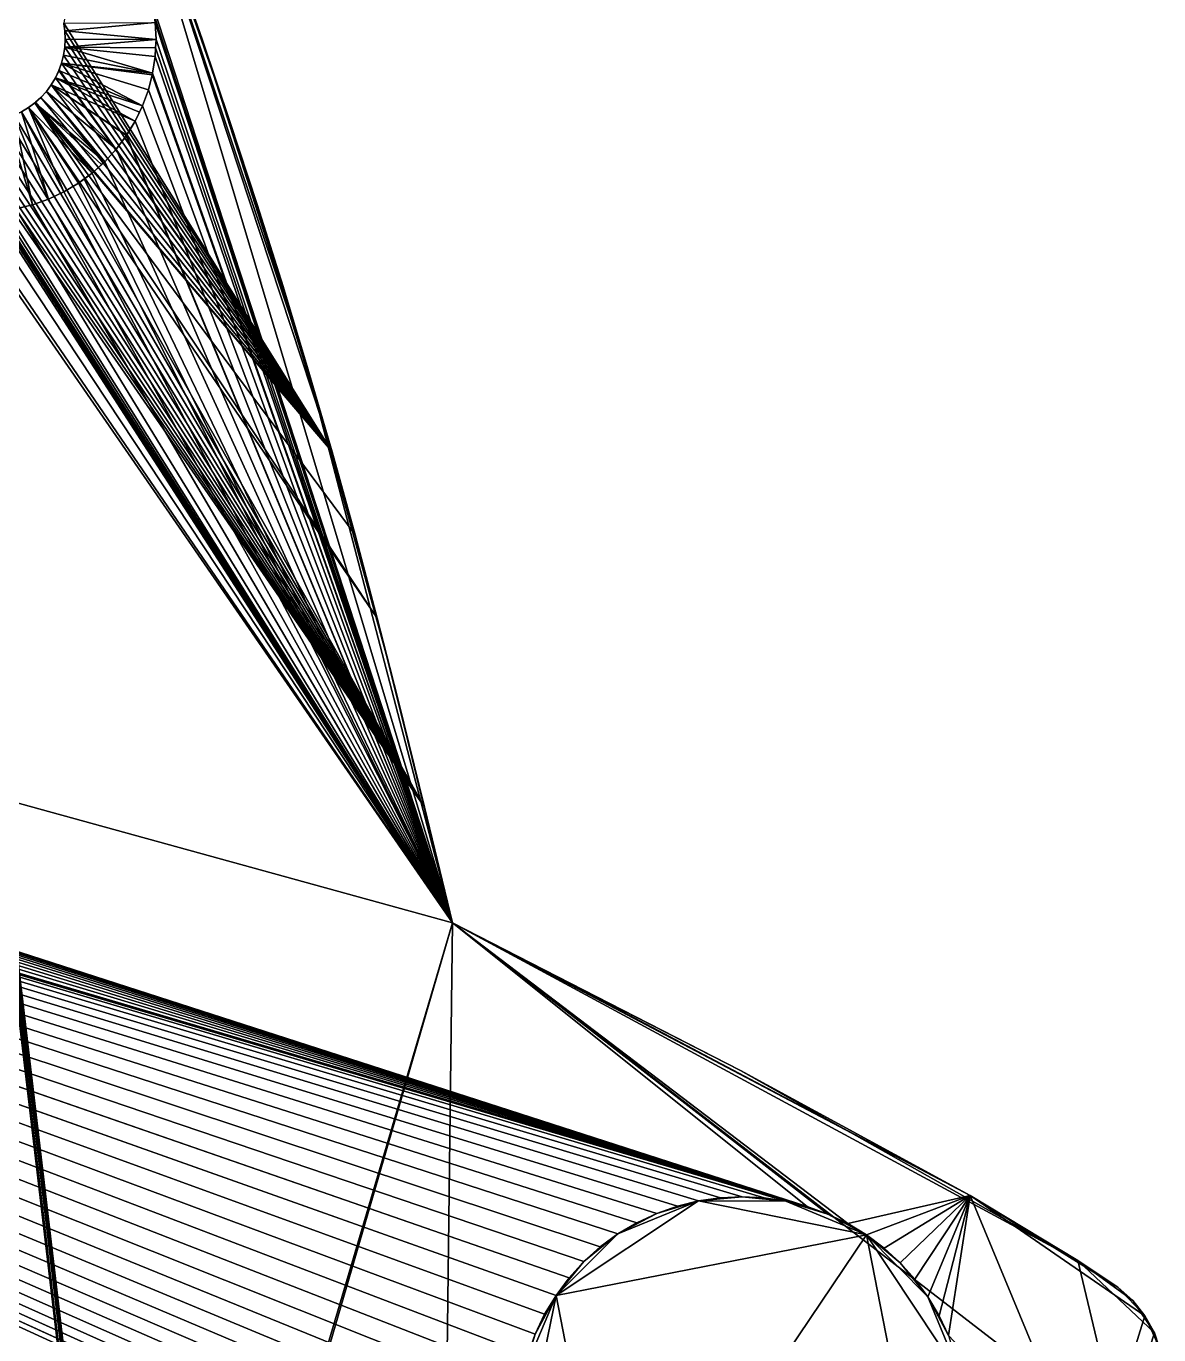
# Model space of a CAD drawing. Extents: x -90 to 90, y -51 to 49.
# Drawn here: x 69.26 to 90.27, y -34.18 to -9.91 of the extents above; entities that cross this region are included whole.
import ezdxf

# ---------------------------------------------------------------- set-up
doc = ezdxf.new("R2010")
doc.units = 0

msp = doc.modelspace()

# ---------------------------------------------------------------- linework, layer by layer
for points in [[(74.93, -17.799, 2), (70.732, -5.062, 2), (69.953, -9.847, 2)], [(70.732, -5.062, 0), (71.995, -8.64, 0), (72.526, -10.167, 0)], [(70.732, -5.062, 0), (72.526, -10.167, 0), (74.484, -16.264, 0)], [(70.732, -5.062, 0), (74.484, -16.264, 0), (77.166, -26.539, 0)], [(71.605, -9.525, 0), (70.732, -5.062, 0), (77.166, -26.539, 0)], [(72.526, -10.167, 2), (71.995, -8.64, 2), (70.732, -5.062, 2)], [(73.041, -11.69, 2), (72.526, -10.167, 2), (70.732, -5.062, 2)], [(74.93, -17.799, 2), (73.041, -11.69, 2), (70.732, -5.062, 2)], [(83.747, -31.799, 0), (11.159, -8.383, 0), (10.776, -8.244, 0)], [(77.166, -26.539, 0), (83.747, -31.799, 0), (10.776, -8.244, 0)], [(68.024, -13.321, 0), (77.166, -26.539, 0), (10.776, -8.244, 0)], [(83.747, -31.799, 0), (11.526, -8.559, 0), (11.159, -8.383, 0)], [(83.747, -31.799, 0), (11.875, -8.769, 0), (11.526, -8.559, 0)], [(71.995, -8.64, 0), (71.995, -8.64, 2), (72.526, -10.167, 2)], [(71.995, -8.64, 0), (72.526, -10.167, 2), (72.526, -10.167, 0)], [(83.747, -31.799, 0), (12.201, -9.013, 0), (11.875, -8.769, 0)], [(83.747, -31.799, 0), (12.501, -9.288, 0), (12.201, -9.013, 0)], [(83.747, -31.799, 0), (12.774, -9.591, 0), (12.501, -9.288, 0)], [(83.747, -31.799, 0), (13.015, -9.919, 0), (12.774, -9.591, 0)], [(77.166, -26.539, 0), (71.634, -9.724, 0), (71.605, -9.525, 0)], [(83.747, -31.799, 0), (13.223, -10.269, 0), (13.015, -9.919, 0)], [(71.65, -9.837, 0), (69.975, -9.995, 1.2), (69.953, -9.847, 1.2)], [(69.953, -9.847, 2), (69.955, -9.862, 2), (69.975, -9.995, 2)], [(74.93, -17.799, 2), (69.953, -9.847, 2), (69.975, -9.995, 2)], [(69.953, -9.847, 1.2), (69.975, -9.995, 1.2), (69.975, -9.995, 2)], [(69.953, -9.847, 1.2), (69.975, -9.995, 2), (69.955, -9.862, 2)], [(69.975, -9.995, 1.2), (71.65, -9.837, 0), (71.665, -10.152, 0)], [(77.166, -26.539, 0), (71.65, -9.837, 0), (71.634, -9.724, 0)], [(77.166, -26.539, 0), (71.665, -10.152, 0), (71.65, -9.837, 0)], [(74.93, -17.799, 2), (69.982, -10.145, 2), (69.974, -10.295, 2)], [(69.982, -10.145, 1.2), (69.974, -10.295, 1.2), (69.974, -10.295, 2)], [(69.982, -10.145, 1.2), (69.974, -10.295, 2), (69.982, -10.145, 2)], [(69.974, -10.295, 1.2), (69.982, -10.145, 1.2), (71.665, -10.152, 0)], [(71.656, -10.307, 0), (69.974, -10.295, 1.2), (71.665, -10.152, 0)], [(74.93, -17.799, 2), (69.975, -9.995, 2), (69.982, -10.145, 2)], [(69.975, -9.995, 2), (69.975, -9.995, 1.2), (69.982, -10.145, 1.2)], [(69.975, -9.995, 2), (69.982, -10.145, 1.2), (69.982, -10.145, 2)], [(69.975, -9.995, 1.2), (71.665, -10.152, 0), (69.982, -10.145, 1.2)], [(77.166, -26.539, 0), (71.656, -10.307, 0), (71.665, -10.152, 0)], [(72.526, -10.167, 0), (73.041, -11.69, 0), (73.54, -13.212, 0)], [(72.526, -10.167, 0), (73.54, -13.212, 0), (74.484, -16.264, 0)], [(72.526, -10.167, 0), (72.526, -10.167, 2), (73.041, -11.69, 2)], [(72.526, -10.167, 0), (73.041, -11.69, 2), (73.041, -11.69, 0)], [(83.747, -31.799, 0), (13.396, -10.637, 0), (13.223, -10.269, 0)], [(74.93, -17.799, 2), (69.974, -10.295, 2), (69.951, -10.444, 2)], [(69.974, -10.295, 1.2), (69.951, -10.444, 1.2), (69.951, -10.444, 2)], [(69.974, -10.295, 1.2), (69.951, -10.444, 2), (69.974, -10.295, 2)], [(71.6, -10.778, 0), (69.951, -10.444, 1.2), (69.974, -10.295, 1.2)], [(71.6, -10.778, 0), (69.974, -10.295, 1.2), (71.648, -10.467, 0)], [(71.656, -10.307, 0), (71.648, -10.467, 0), (69.974, -10.295, 1.2)], [(77.166, -26.539, 0), (71.648, -10.467, 0), (71.656, -10.307, 0)], [(83.747, -31.799, 0), (13.532, -11.021, 0), (13.396, -10.637, 0)], [(69.914, -10.589, 1.2), (69.863, -10.73, 1.2), (69.863, -10.73, 2)], [(69.914, -10.589, 1.2), (69.863, -10.73, 2), (69.868, -10.718, 2)], [(71.415, -11.38, 0), (69.863, -10.73, 1.2), (69.914, -10.589, 1.2)], [(69.914, -10.589, 2), (69.868, -10.718, 2), (74.93, -17.799, 2)], [(69.868, -10.718, 2), (69.914, -10.589, 2), (69.914, -10.589, 1.2)], [(69.951, -10.444, 2), (69.914, -10.589, 2), (74.93, -17.799, 2)], [(69.951, -10.444, 1.2), (69.914, -10.589, 1.2), (69.914, -10.589, 2)], [(69.951, -10.444, 1.2), (69.914, -10.589, 2), (69.951, -10.444, 2)], [(69.914, -10.589, 1.2), (69.951, -10.444, 1.2), (71.6, -10.778, 0)], [(71.415, -11.38, 0), (69.914, -10.589, 1.2), (71.523, -11.084, 0)], [(71.592, -10.81, 0), (71.523, -11.084, 0), (69.914, -10.589, 1.2)], [(71.6, -10.778, 0), (71.592, -10.81, 0), (69.914, -10.589, 1.2)], [(77.166, -26.539, 0), (71.6, -10.778, 0), (71.648, -10.467, 0)], [(63.477, -34.648, 2), (71.208, -45.958, 2), (67.036, -10.72, 2)], [(71.208, -45.958, 2), (67.1, -10.856, 2), (67.036, -10.72, 2)], [(71.285, -46.087, 2), (67.176, -10.985, 2), (67.1, -10.856, 2)], [(71.208, -45.958, 2), (71.285, -46.087, 2), (67.1, -10.856, 2)], [(69.798, -10.866, 2), (69.72, -10.994, 2), (74.93, -17.799, 2)], [(69.798, -10.866, 1.2), (69.72, -10.994, 1.2), (69.72, -10.994, 2)], [(69.798, -10.866, 1.2), (69.72, -10.994, 2), (69.798, -10.866, 2)], [(69.72, -10.994, 1.2), (69.798, -10.866, 1.2), (71.279, -11.665, 0)], [(69.863, -10.73, 2), (69.856, -10.744, 2), (69.798, -10.866, 2)], [(69.863, -10.73, 2), (69.798, -10.866, 2), (74.93, -17.799, 2)], [(69.863, -10.73, 1.2), (69.798, -10.866, 1.2), (69.798, -10.866, 2)], [(69.863, -10.73, 1.2), (69.798, -10.866, 2), (69.856, -10.744, 2)], [(69.798, -10.866, 1.2), (69.863, -10.73, 1.2), (71.415, -11.38, 0)], [(71.357, -11.502, 0), (71.279, -11.665, 0), (69.798, -10.866, 1.2)], [(71.357, -11.502, 0), (69.798, -10.866, 1.2), (71.415, -11.38, 0)], [(69.856, -10.744, 2), (69.863, -10.73, 2), (69.863, -10.73, 1.2)], [(69.868, -10.718, 2), (69.863, -10.73, 2), (74.93, -17.799, 2)], [(77.166, -26.539, 0), (71.523, -11.084, 0), (71.592, -10.81, 0)], [(77.166, -26.539, 0), (71.592, -10.81, 0), (71.6, -10.778, 0)], [(83.747, -31.799, 0), (29.03, -15.66, 0), (13.532, -11.021, 0)], [(77.166, -26.539, 2), (67.265, -11.106, 2), (67.176, -10.985, 2)], [(71.348, -46.223, 2), (77.166, -26.539, 2), (67.176, -10.985, 2)], [(71.285, -46.087, 2), (71.348, -46.223, 2), (67.176, -10.985, 2)], [(77.166, -26.539, 2), (67.366, -11.217, 2), (67.265, -11.106, 2)], [(69.631, -11.115, 2), (69.529, -11.226, 2), (74.93, -17.799, 2)], [(69.631, -11.115, 1.2), (69.529, -11.226, 1.2), (69.529, -11.226, 2)], [(69.631, -11.115, 1.2), (69.529, -11.226, 2), (69.631, -11.115, 2)], [(69.631, -11.115, 1.2), (70.715, -12.42, 0), (69.529, -11.226, 1.2)], [(69.72, -10.994, 2), (69.631, -11.115, 2), (74.93, -17.799, 2)], [(69.72, -10.994, 1.2), (69.631, -11.115, 1.2), (69.631, -11.115, 2)], [(69.72, -10.994, 1.2), (69.631, -11.115, 2), (69.72, -10.994, 2)], [(70.928, -12.187, 0), (69.631, -11.115, 1.2), (69.72, -10.994, 1.2)], [(69.631, -11.115, 1.2), (70.928, -12.187, 0), (70.715, -12.42, 0)], [(71.12, -11.929, 0), (71.116, -11.935, 0), (69.72, -10.994, 1.2)], [(71.12, -11.929, 0), (69.72, -10.994, 1.2), (71.279, -11.665, 0)], [(70.928, -12.187, 0), (69.72, -10.994, 1.2), (71.116, -11.935, 0)], [(71.415, -11.38, 0), (71.45, -11.285, 0), (71.523, -11.084, 0)], [(77.166, -26.539, 0), (71.415, -11.38, 0), (71.523, -11.084, 0)], [(71.523, -11.084, 0), (71.45, -11.285, 0), (71.415, -11.38, 0)], [(77.166, -26.539, 2), (67.476, -11.319, 2), (67.366, -11.217, 2)], [(77.166, -26.539, 2), (67.597, -11.409, 2), (67.476, -11.319, 2)], [(69.418, -11.326, 2), (69.407, -11.334, 2), (69.297, -11.415, 2)], [(75.769, -20.883, 2), (69.418, -11.326, 2), (69.297, -11.415, 2)], [(69.418, -11.326, 1.2), (69.297, -11.415, 1.2), (69.297, -11.415, 2)], [(69.418, -11.326, 1.2), (69.297, -11.415, 2), (69.407, -11.334, 2)], [(69.297, -11.415, 1.2), (69.418, -11.326, 1.2), (70.48, -12.631, 0)], [(69.407, -11.334, 2), (69.418, -11.326, 2), (69.418, -11.326, 1.2)], [(69.529, -11.226, 1.2), (69.418, -11.326, 1.2), (69.418, -11.326, 2)], [(69.529, -11.226, 1.2), (69.418, -11.326, 2), (69.428, -11.317, 2)], [(69.418, -11.326, 1.2), (69.529, -11.226, 1.2), (70.715, -12.42, 0)], [(69.428, -11.317, 2), (69.418, -11.326, 2), (74.93, -17.799, 2)], [(69.418, -11.326, 2), (75.358, -19.338, 2), (74.93, -17.799, 2)], [(75.769, -20.883, 2), (75.358, -19.338, 2), (69.418, -11.326, 2)], [(70.655, -12.474, 0), (70.48, -12.631, 0), (69.418, -11.326, 1.2)], [(70.655, -12.474, 0), (69.418, -11.326, 1.2), (70.715, -12.42, 0)], [(69.529, -11.226, 2), (69.428, -11.317, 2), (74.93, -17.799, 2)], [(69.428, -11.317, 2), (69.529, -11.226, 2), (69.529, -11.226, 1.2)], [(71.279, -11.665, 0), (71.357, -11.502, 0), (71.415, -11.38, 0)], [(77.166, -26.539, 0), (71.279, -11.665, 0), (71.415, -11.38, 0)], [(77.166, -26.539, 2), (67.725, -11.486, 2), (67.597, -11.409, 2)], [(67.725, -11.486, 2), (77.166, -26.539, 2), (76.646, -24.39, 2)], [(67.861, -11.551, 2), (67.725, -11.486, 2), (76.646, -24.39, 2)], [(68.002, -11.602, 2), (67.861, -11.551, 2), (76.646, -24.39, 2)], [(68.147, -11.639, 2), (68.002, -11.602, 2), (76.646, -24.39, 2)], [(68.296, -11.662, 2), (68.147, -11.639, 2), (76.646, -24.39, 2)], [(76.646, -24.39, 2), (68.744, -11.641, 2), (68.596, -11.663, 2)], [(76.646, -24.39, 2), (68.89, -11.605, 2), (68.744, -11.641, 2)], [(76.646, -24.39, 2), (69.032, -11.555, 2), (68.89, -11.605, 2)], [(69.032, -11.555, 1.2), (69.373, -13.218, 0), (68.89, -11.605, 1.2)], [(68.89, -11.605, 1.2), (69.373, -13.218, 0), (69.066, -13.293, 0)], [(76.646, -24.39, 2), (69.168, -11.492, 2), (69.032, -11.555, 2)], [(69.168, -11.492, 1.2), (69.67, -13.113, 0), (69.032, -11.555, 1.2)], [(69.032, -11.555, 1.2), (69.67, -13.113, 0), (69.373, -13.218, 0)], [(76.646, -24.39, 2), (69.297, -11.415, 2), (69.168, -11.492, 2)], [(69.297, -11.415, 1.2), (69.168, -11.492, 1.2), (69.168, -11.492, 2)], [(69.297, -11.415, 1.2), (69.168, -11.492, 2), (69.297, -11.415, 2)], [(69.297, -11.415, 1.2), (69.955, -12.979, 0), (69.168, -11.492, 1.2)], [(69.168, -11.492, 1.2), (69.955, -12.979, 0), (69.67, -13.113, 0)], [(76.646, -24.39, 2), (75.769, -20.883, 2), (69.297, -11.415, 2)], [(69.297, -11.415, 1.2), (70.227, -12.818, 0), (69.955, -12.979, 0)], [(70.48, -12.631, 0), (70.227, -12.818, 0), (69.297, -11.415, 1.2)], [(68.446, -11.67, 2), (68.296, -11.662, 2), (76.646, -24.39, 2)], [(68.596, -11.663, 2), (68.446, -11.67, 2), (76.646, -24.39, 2)], [(71.116, -11.935, 0), (71.12, -11.929, 0), (71.279, -11.665, 0)], [(77.166, -26.539, 0), (71.116, -11.935, 0), (71.279, -11.665, 0)], [(74.021, -14.736, 2), (73.54, -13.212, 2), (73.041, -11.69, 2)], [(74.93, -17.799, 2), (74.021, -14.736, 2), (73.041, -11.69, 2)], [(73.041, -11.69, 0), (73.041, -11.69, 2), (73.54, -13.212, 2)], [(73.041, -11.69, 0), (73.54, -13.212, 2), (73.54, -13.212, 0)], [(71.116, -11.935, 0), (71.112, -11.941, 0), (70.928, -12.187, 0)], [(77.166, -26.539, 0), (70.928, -12.187, 0), (71.112, -11.941, 0)], [(77.166, -26.539, 0), (71.112, -11.941, 0), (71.116, -11.935, 0)], [(77.166, -26.539, 0), (70.715, -12.42, 0), (70.928, -12.187, 0)], [(70.48, -12.631, 0), (70.655, -12.474, 0), (70.715, -12.42, 0)], [(77.166, -26.539, 0), (70.48, -12.631, 0), (70.715, -12.42, 0)], [(77.166, -26.539, 0), (69.955, -12.979, 0), (70.227, -12.818, 0)], [(70.48, -12.631, 0), (70.334, -12.739, 0), (70.227, -12.818, 0)], [(77.166, -26.539, 0), (70.227, -12.818, 0), (70.334, -12.739, 0)], [(77.166, -26.539, 0), (70.334, -12.739, 0), (70.48, -12.631, 0)], [(69.67, -13.113, 0), (69.955, -12.979, 0), (77.166, -26.539, 0)], [(68.024, -13.321, 0), (68.125, -13.336, 0), (77.166, -26.539, 0)], [(68.125, -13.336, 0), (68.439, -13.353, 0), (77.166, -26.539, 0)], [(68.439, -13.353, 0), (68.641, -13.343, 0), (77.166, -26.539, 0)], [(68.641, -13.343, 0), (68.754, -13.338, 0), (77.166, -26.539, 0)], [(68.754, -13.338, 0), (69.066, -13.293, 0), (77.166, -26.539, 0)], [(69.066, -13.293, 0), (69.373, -13.218, 0), (77.166, -26.539, 0)], [(69.373, -13.218, 0), (69.67, -13.113, 0), (77.166, -26.539, 0)], [(73.54, -13.212, 0), (74.021, -14.736, 0), (74.484, -16.264, 0)], [(73.54, -13.212, 0), (73.54, -13.212, 2), (74.021, -14.736, 2)], [(73.54, -13.212, 0), (74.021, -14.736, 2), (74.021, -14.736, 0)], [(74.93, -17.799, 2), (74.484, -16.264, 2), (74.021, -14.736, 2)], [(74.021, -14.736, 0), (74.021, -14.736, 2), (74.484, -16.264, 2)], [(74.021, -14.736, 0), (74.484, -16.264, 2), (74.484, -16.264, 0)], [(79.33, -33.121, 0), (29.3, -15.758, 0), (29.03, -15.66, 0)], [(79.604, -32.82, 0), (79.33, -33.121, 0), (29.03, -15.66, 0)], [(79.907, -32.548, 0), (79.604, -32.82, 0), (29.03, -15.66, 0)], [(80.235, -32.307, 0), (79.907, -32.548, 0), (29.03, -15.66, 0)], [(80.585, -32.098, 0), (80.235, -32.307, 0), (29.03, -15.66, 0)], [(80.954, -31.926, 0), (80.585, -32.098, 0), (29.03, -15.66, 0)], [(81.338, -31.79, 0), (80.954, -31.926, 0), (29.03, -15.66, 0)], [(81.733, -31.692, 0), (81.338, -31.79, 0), (29.03, -15.66, 0)], [(82.137, -31.634, 0), (81.733, -31.692, 0), (29.03, -15.66, 0)], [(82.543, -31.616, 0), (82.137, -31.634, 0), (29.03, -15.66, 0)], [(82.95, -31.637, 0), (82.543, -31.616, 0), (29.03, -15.66, 0)], [(83.353, -31.699, 0), (82.95, -31.637, 0), (29.03, -15.66, 0)], [(83.747, -31.799, 0), (83.353, -31.699, 0), (29.03, -15.66, 0)], [(79.086, -33.447, 0), (29.326, -15.768, 0), (29.3, -15.758, 0)], [(79.33, -33.121, 0), (79.086, -33.447, 0), (29.3, -15.758, 0)], [(79.31, -38.386, 0), (29.352, -15.78, 0), (29.326, -15.768, 0)], [(79.068, -38.058, 0), (79.31, -38.386, 0), (29.326, -15.768, 0)], [(78.86, -37.708, 0), (79.068, -38.058, 0), (29.326, -15.768, 0)], [(78.688, -37.339, 0), (78.86, -37.708, 0), (29.326, -15.768, 0)], [(78.552, -36.955, 0), (78.688, -37.339, 0), (29.326, -15.768, 0)], [(78.454, -36.56, 0), (78.552, -36.955, 0), (29.326, -15.768, 0)], [(78.396, -36.157, 0), (78.454, -36.56, 0), (29.326, -15.768, 0)], [(78.378, -35.75, 0), (78.396, -36.157, 0), (29.326, -15.768, 0)], [(78.399, -35.343, 0), (78.378, -35.75, 0), (29.326, -15.768, 0)], [(78.461, -34.941, 0), (78.399, -35.343, 0), (29.326, -15.768, 0)], [(78.561, -34.546, 0), (78.461, -34.941, 0), (29.326, -15.768, 0)], [(78.7, -34.163, 0), (78.561, -34.546, 0), (29.326, -15.768, 0)], [(78.875, -33.796, 0), (78.7, -34.163, 0), (29.326, -15.768, 0)], [(79.086, -33.447, 0), (78.875, -33.796, 0), (29.326, -15.768, 0)], [(79.582, -38.689, 0), (29.611, -15.904, 0), (29.352, -15.78, 0)], [(79.31, -38.386, 0), (79.582, -38.689, 0), (29.352, -15.78, 0)], [(81.784, -44.737, 0), (63.477, -34.648, 0), (29.611, -15.904, 0)], [(79.883, -38.964, 0), (81.784, -44.737, 0), (29.611, -15.904, 0)], [(79.582, -38.689, 0), (79.883, -38.964, 0), (29.611, -15.904, 0)], [(74.484, -16.264, 0), (74.93, -17.799, 0), (75.358, -19.338, 0)], [(74.484, -16.264, 0), (75.358, -19.338, 0), (76.003, -21.799, 0)], [(74.484, -16.264, 0), (76.003, -21.799, 0), (77.166, -26.539, 0)], [(74.484, -16.264, 0), (74.484, -16.264, 2), (74.93, -17.799, 2)], [(74.484, -16.264, 0), (74.93, -17.799, 2), (74.93, -17.799, 0)], [(74.93, -17.799, 0), (74.93, -17.799, 2), (75.358, -19.338, 2)], [(74.93, -17.799, 0), (75.358, -19.338, 2), (75.358, -19.338, 0)], [(75.358, -19.338, 0), (75.769, -20.883, 0), (76.003, -21.799, 0)], [(75.358, -19.338, 0), (75.358, -19.338, 2), (75.769, -20.883, 2)], [(75.358, -19.338, 0), (75.769, -20.883, 2), (75.769, -20.883, 0)], [(76.165, -22.433, 2), (76.003, -21.799, 2), (75.769, -20.883, 2)], [(76.646, -24.39, 2), (76.165, -22.433, 2), (75.769, -20.883, 2)], [(75.769, -20.883, 0), (75.769, -20.883, 2), (76.003, -21.799, 2)], [(75.769, -20.883, 0), (76.003, -21.799, 2), (76.003, -21.799, 0)], [(76.003, -21.799, 0), (76.165, -22.433, 0), (76.55, -23.991, 0)], [(76.003, -21.799, 0), (76.55, -23.991, 0), (77.166, -26.539, 0)], [(76.003, -21.799, 0), (76.003, -21.799, 2), (76.165, -22.433, 2)], [(76.003, -21.799, 0), (76.165, -22.433, 2), (76.165, -22.433, 0)], [(76.646, -24.39, 2), (76.55, -23.991, 2), (76.165, -22.433, 2)], [(76.165, -22.433, 0), (76.165, -22.433, 2), (76.55, -23.991, 2)], [(76.165, -22.433, 0), (76.55, -23.991, 2), (76.55, -23.991, 0)], [(76.55, -23.991, 0), (76.646, -24.39, 0), (77.166, -26.539, 0)], [(76.55, -23.991, 0), (76.55, -23.991, 2), (76.646, -24.39, 2)], [(76.55, -23.991, 0), (76.646, -24.39, 2), (76.646, -24.39, 0)], [(76.646, -24.39, 0), (76.646, -24.39, 2), (77.166, -26.539, 2)], [(76.646, -24.39, 0), (77.166, -26.539, 2), (77.166, -26.539, 0)], [(71.348, -46.223, 2), (71.398, -46.365, 2), (77.166, -26.539, 2)], [(71.398, -46.365, 2), (76.898, -48.016, 2), (77.166, -26.539, 2)], [(76.898, -48.016, 2), (89.552, -36.094, 2), (77.166, -26.539, 2)], [(82.511, -29.274, 2), (78.727, -27.338, 2), (77.166, -26.539, 2)], [(88.77, -32.798, 2), (82.511, -29.274, 2), (77.166, -26.539, 2)], [(89.552, -36.094, 2), (88.77, -32.798, 2), (77.166, -26.539, 2)], [(77.166, -26.539, 0), (78.727, -27.338, 0), (86.772, -31.593, 0)], [(77.166, -26.539, 0), (86.772, -31.593, 0), (84.498, -32.113, 0)], [(77.166, -26.539, 0), (84.498, -32.113, 0), (84.13, -31.938, 0)], [(77.166, -26.539, 0), (84.13, -31.938, 0), (83.747, -31.799, 0)], [(77.166, -26.539, 0), (77.166, -26.539, 2), (78.727, -27.338, 2)], [(77.166, -26.539, 0), (78.727, -27.338, 2), (78.727, -27.338, 0)], [(78.727, -27.338, 0), (82.511, -29.274, 0), (86.772, -31.593, 0)], [(78.727, -27.338, 0), (78.727, -27.338, 2), (82.511, -29.274, 2)], [(78.727, -27.338, 0), (82.511, -29.274, 2), (82.511, -29.274, 0)], [(88.77, -32.798, 2), (86.772, -31.593, 2), (82.511, -29.274, 2)], [(82.511, -29.274, 0), (82.511, -29.274, 2), (86.772, -31.593, 2)], [(82.511, -29.274, 0), (86.772, -31.593, 2), (86.772, -31.593, 0)], [(79.086, -33.447, 0.2), (80.235, -32.307, 0.2), (81.733, -31.692, 0.2)], [(79.086, -33.447, 0.2), (81.733, -31.692, 0.2), (84.846, -32.324, 0.2)], [(80.235, -32.307, 0.2), (80.954, -31.926, 0.2), (81.733, -31.692, 0.2)], [(80.954, -31.926, 0.2), (81.338, -31.79, 0.2), (81.733, -31.692, 0.2)], [(81.338, -31.79, 0), (81.338, -31.79, 0.2), (80.954, -31.926, 0.2)], [(81.338, -31.79, 0), (80.954, -31.926, 0.2), (80.954, -31.926, 0)], [(81.733, -31.692, 0), (81.733, -31.692, 0.2), (81.338, -31.79, 0.2)], [(81.733, -31.692, 0), (81.338, -31.79, 0.2), (81.338, -31.79, 0)], [(81.733, -31.692, 0.2), (82.137, -31.634, 0.2), (82.543, -31.616, 0.2)], [(81.733, -31.692, 0.2), (82.543, -31.616, 0.2), (83.353, -31.699, 0.2)], [(82.137, -31.634, 0), (82.137, -31.634, 0.2), (81.733, -31.692, 0.2)], [(82.137, -31.634, 0), (81.733, -31.692, 0.2), (81.733, -31.692, 0)], [(81.733, -31.692, 0.2), (83.353, -31.699, 0.2), (84.846, -32.324, 0.2)], [(82.543, -31.616, 0.2), (82.137, -31.634, 0.2), (82.137, -31.634, 0)], [(82.543, -31.616, 0.2), (82.137, -31.634, 0), (82.543, -31.616, 0)], [(82.95, -31.637, 0), (82.95, -31.637, 0.2), (82.543, -31.616, 0.2)], [(82.95, -31.637, 0), (82.543, -31.616, 0.2), (82.543, -31.616, 0)], [(82.543, -31.616, 0.2), (82.95, -31.637, 0.2), (83.353, -31.699, 0.2)], [(83.353, -31.699, 0), (83.353, -31.699, 0.2), (82.95, -31.637, 0.2)], [(83.353, -31.699, 0), (82.95, -31.637, 0.2), (82.95, -31.637, 0)], [(83.747, -31.799, 0), (83.747, -31.799, 0.2), (83.353, -31.699, 0.2)], [(83.747, -31.799, 0), (83.353, -31.699, 0.2), (83.353, -31.699, 0)], [(83.353, -31.699, 0.2), (83.747, -31.799, 0.2), (84.13, -31.938, 0.2)], [(83.353, -31.699, 0.2), (84.13, -31.938, 0.2), (84.846, -32.324, 0.2)], [(86.772, -31.593, 0), (84.846, -32.324, 0), (84.498, -32.113, 0)], [(86.772, -31.593, 0), (85.173, -32.568, 0), (84.846, -32.324, 0)], [(86.772, -31.593, 0), (85.473, -32.842, 0), (85.173, -32.568, 0)], [(85.746, -33.145, 0), (85.473, -32.842, 0), (86.772, -31.593, 0)], [(85.987, -33.473, 0), (85.746, -33.145, 0), (86.772, -31.593, 0)], [(86.195, -33.823, 0), (85.987, -33.473, 0), (86.772, -31.593, 0)], [(86.368, -34.192, 0), (86.195, -33.823, 0), (86.772, -31.593, 0)], [(86.368, -34.192, 0), (86.772, -31.593, 0), (89.024, -37.015, 0)], [(86.772, -31.593, 0), (88.77, -32.798, 0), (89.512, -33.291, 0)], [(86.772, -31.593, 0), (89.512, -33.291, 0), (90.011, -33.823, 0)], [(86.772, -31.593, 0), (90.011, -33.823, 0), (89.024, -37.015, 0)], [(86.772, -31.593, 0), (86.772, -31.593, 2), (88.77, -32.798, 2)], [(86.772, -31.593, 0), (88.77, -32.798, 2), (88.77, -32.798, 0)], [(80.235, -32.307, 0.2), (80.585, -32.098, 0.2), (80.954, -31.926, 0.2)], [(80.954, -31.926, 0), (80.954, -31.926, 0.2), (80.585, -32.098, 0.2)], [(80.954, -31.926, 0), (80.585, -32.098, 0.2), (80.585, -32.098, 0)], [(84.13, -31.938, 0), (84.13, -31.938, 0.2), (83.747, -31.799, 0.2)], [(84.13, -31.938, 0), (83.747, -31.799, 0.2), (83.747, -31.799, 0)], [(84.498, -32.113, 0), (84.498, -32.113, 0.2), (84.13, -31.938, 0.2)], [(84.498, -32.113, 0), (84.13, -31.938, 0.2), (84.13, -31.938, 0)], [(84.13, -31.938, 0.2), (84.498, -32.113, 0.2), (84.846, -32.324, 0.2)], [(80.585, -32.098, 0), (80.585, -32.098, 0.2), (80.235, -32.307, 0.2)], [(80.585, -32.098, 0), (80.235, -32.307, 0.2), (80.235, -32.307, 0)], [(84.846, -32.324, 0), (84.846, -32.324, 0.2), (84.498, -32.113, 0.2)], [(84.846, -32.324, 0), (84.498, -32.113, 0.2), (84.498, -32.113, 0)], [(79.086, -33.447, 0.2), (79.604, -32.82, 0.2), (80.235, -32.307, 0.2)], [(80.209, -39.208, 0.2), (79.086, -33.447, 0.2), (84.846, -32.324, 0.2)], [(79.604, -32.82, 0.2), (79.907, -32.548, 0.2), (80.235, -32.307, 0.2)], [(80.235, -32.307, 0), (80.235, -32.307, 0.2), (79.907, -32.548, 0.2)], [(80.235, -32.307, 0), (79.907, -32.548, 0.2), (79.907, -32.548, 0)], [(84.846, -32.324, 0.2), (85.97, -38.084, 0.2), (80.209, -39.208, 0.2)], [(84.846, -32.324, 0.2), (85.173, -32.568, 0.2), (85.473, -32.842, 0.2)], [(84.846, -32.324, 0.2), (85.473, -32.842, 0.2), (85.987, -33.473, 0.2)], [(84.846, -32.324, 0.2), (85.987, -33.473, 0.2), (86.601, -34.972, 0.2)], [(84.846, -32.324, 0.2), (86.601, -34.972, 0.2), (85.97, -38.084, 0.2)], [(85.173, -32.568, 0), (85.173, -32.568, 0.2), (84.846, -32.324, 0.2)], [(85.173, -32.568, 0), (84.846, -32.324, 0.2), (84.846, -32.324, 0)], [(79.907, -32.548, 0), (79.907, -32.548, 0.2), (79.604, -32.82, 0.2)], [(79.907, -32.548, 0), (79.604, -32.82, 0.2), (79.604, -32.82, 0)], [(85.473, -32.842, 0), (85.473, -32.842, 0.2), (85.173, -32.568, 0.2)], [(85.473, -32.842, 0), (85.173, -32.568, 0.2), (85.173, -32.568, 0)], [(79.086, -33.447, 0.2), (79.33, -33.121, 0.2), (79.604, -32.82, 0.2)], [(79.604, -32.82, 0), (79.604, -32.82, 0.2), (79.33, -33.121, 0.2)], [(79.604, -32.82, 0), (79.33, -33.121, 0.2), (79.33, -33.121, 0)], [(85.746, -33.145, 0), (85.746, -33.145, 0.2), (85.473, -32.842, 0.2)], [(85.746, -33.145, 0), (85.473, -32.842, 0.2), (85.473, -32.842, 0)], [(85.473, -32.842, 0.2), (85.746, -33.145, 0.2), (85.987, -33.473, 0.2)], [(89.791, -33.542, 2), (89.512, -33.291, 2), (88.77, -32.798, 2)], [(90.189, -34.14, 2), (89.791, -33.542, 2), (88.77, -32.798, 2)], [(89.552, -36.094, 2), (90.189, -34.14, 2), (88.77, -32.798, 2)], [(88.77, -32.798, 0), (88.77, -32.798, 2), (89.512, -33.291, 2)], [(88.77, -32.798, 0), (89.512, -33.291, 2), (89.512, -33.291, 0)], [(79.33, -33.121, 0), (79.33, -33.121, 0.2), (79.086, -33.447, 0.2)], [(79.33, -33.121, 0), (79.086, -33.447, 0.2), (79.086, -33.447, 0)], [(85.987, -33.473, 0), (85.987, -33.473, 0.2), (85.746, -33.145, 0.2)], [(85.987, -33.473, 0), (85.746, -33.145, 0.2), (85.746, -33.145, 0)], [(78.454, -36.56, 0.2), (78.461, -34.941, 0.2), (79.086, -33.447, 0.2)], [(80.209, -39.208, 0.2), (78.454, -36.56, 0.2), (79.086, -33.447, 0.2)], [(78.461, -34.941, 0.2), (78.7, -34.163, 0.2), (79.086, -33.447, 0.2)], [(78.7, -34.163, 0.2), (78.875, -33.796, 0.2), (79.086, -33.447, 0.2)], [(79.086, -33.447, 0), (79.086, -33.447, 0.2), (78.875, -33.796, 0.2)], [(79.086, -33.447, 0), (78.875, -33.796, 0.2), (78.875, -33.796, 0)], [(86.195, -33.823, 0), (86.195, -33.823, 0.2), (85.987, -33.473, 0.2)], [(86.195, -33.823, 0), (85.987, -33.473, 0.2), (85.987, -33.473, 0)], [(85.987, -33.473, 0.2), (86.195, -33.823, 0.2), (86.368, -34.192, 0.2)], [(85.987, -33.473, 0.2), (86.368, -34.192, 0.2), (86.601, -34.972, 0.2)], [(89.512, -33.291, 0), (89.791, -33.542, 0), (90.011, -33.823, 0)], [(89.512, -33.291, 0), (89.512, -33.291, 2), (89.791, -33.542, 2)], [(89.512, -33.291, 0), (89.791, -33.542, 2), (89.791, -33.542, 0)], [(90.189, -34.14, 2), (90.011, -33.823, 2), (89.791, -33.542, 2)], [(89.791, -33.542, 0), (89.791, -33.542, 2), (90.011, -33.823, 2)], [(89.791, -33.542, 0), (90.011, -33.823, 2), (90.011, -33.823, 0)], [(78.875, -33.796, 0), (78.875, -33.796, 0.2), (78.7, -34.163, 0.2)], [(78.875, -33.796, 0), (78.7, -34.163, 0.2), (78.7, -34.163, 0)], [(86.368, -34.192, 0), (86.368, -34.192, 0.2), (86.195, -33.823, 0.2)], [(86.368, -34.192, 0), (86.195, -33.823, 0.2), (86.195, -33.823, 0)], [(90.011, -33.823, 0), (90.268, -34.385, 0), (89.024, -37.015, 0)], [(90.011, -33.823, 0), (90.189, -34.14, 0), (90.268, -34.385, 0)], [(90.011, -33.823, 0), (90.011, -33.823, 2), (90.189, -34.14, 2)], [(90.011, -33.823, 0), (90.189, -34.14, 2), (90.189, -34.14, 0)], [(78.461, -34.941, 0.2), (78.561, -34.546, 0.2), (78.7, -34.163, 0.2)], [(78.7, -34.163, 0), (78.7, -34.163, 0.2), (78.561, -34.546, 0.2)], [(78.7, -34.163, 0), (78.561, -34.546, 0.2), (78.561, -34.546, 0)], [(89.552, -36.094, 2), (90.271, -34.511, 2), (90.189, -34.14, 2)], [(90.271, -34.511, 2), (90.268, -34.385, 2), (90.189, -34.14, 2)], [(90.189, -34.14, 0), (90.189, -34.14, 2), (90.268, -34.385, 2)], [(90.189, -34.14, 0), (90.268, -34.385, 2), (90.268, -34.385, 0)]]:
    msp.add_3dface(points)

doc.saveas('drawing.dxf')
